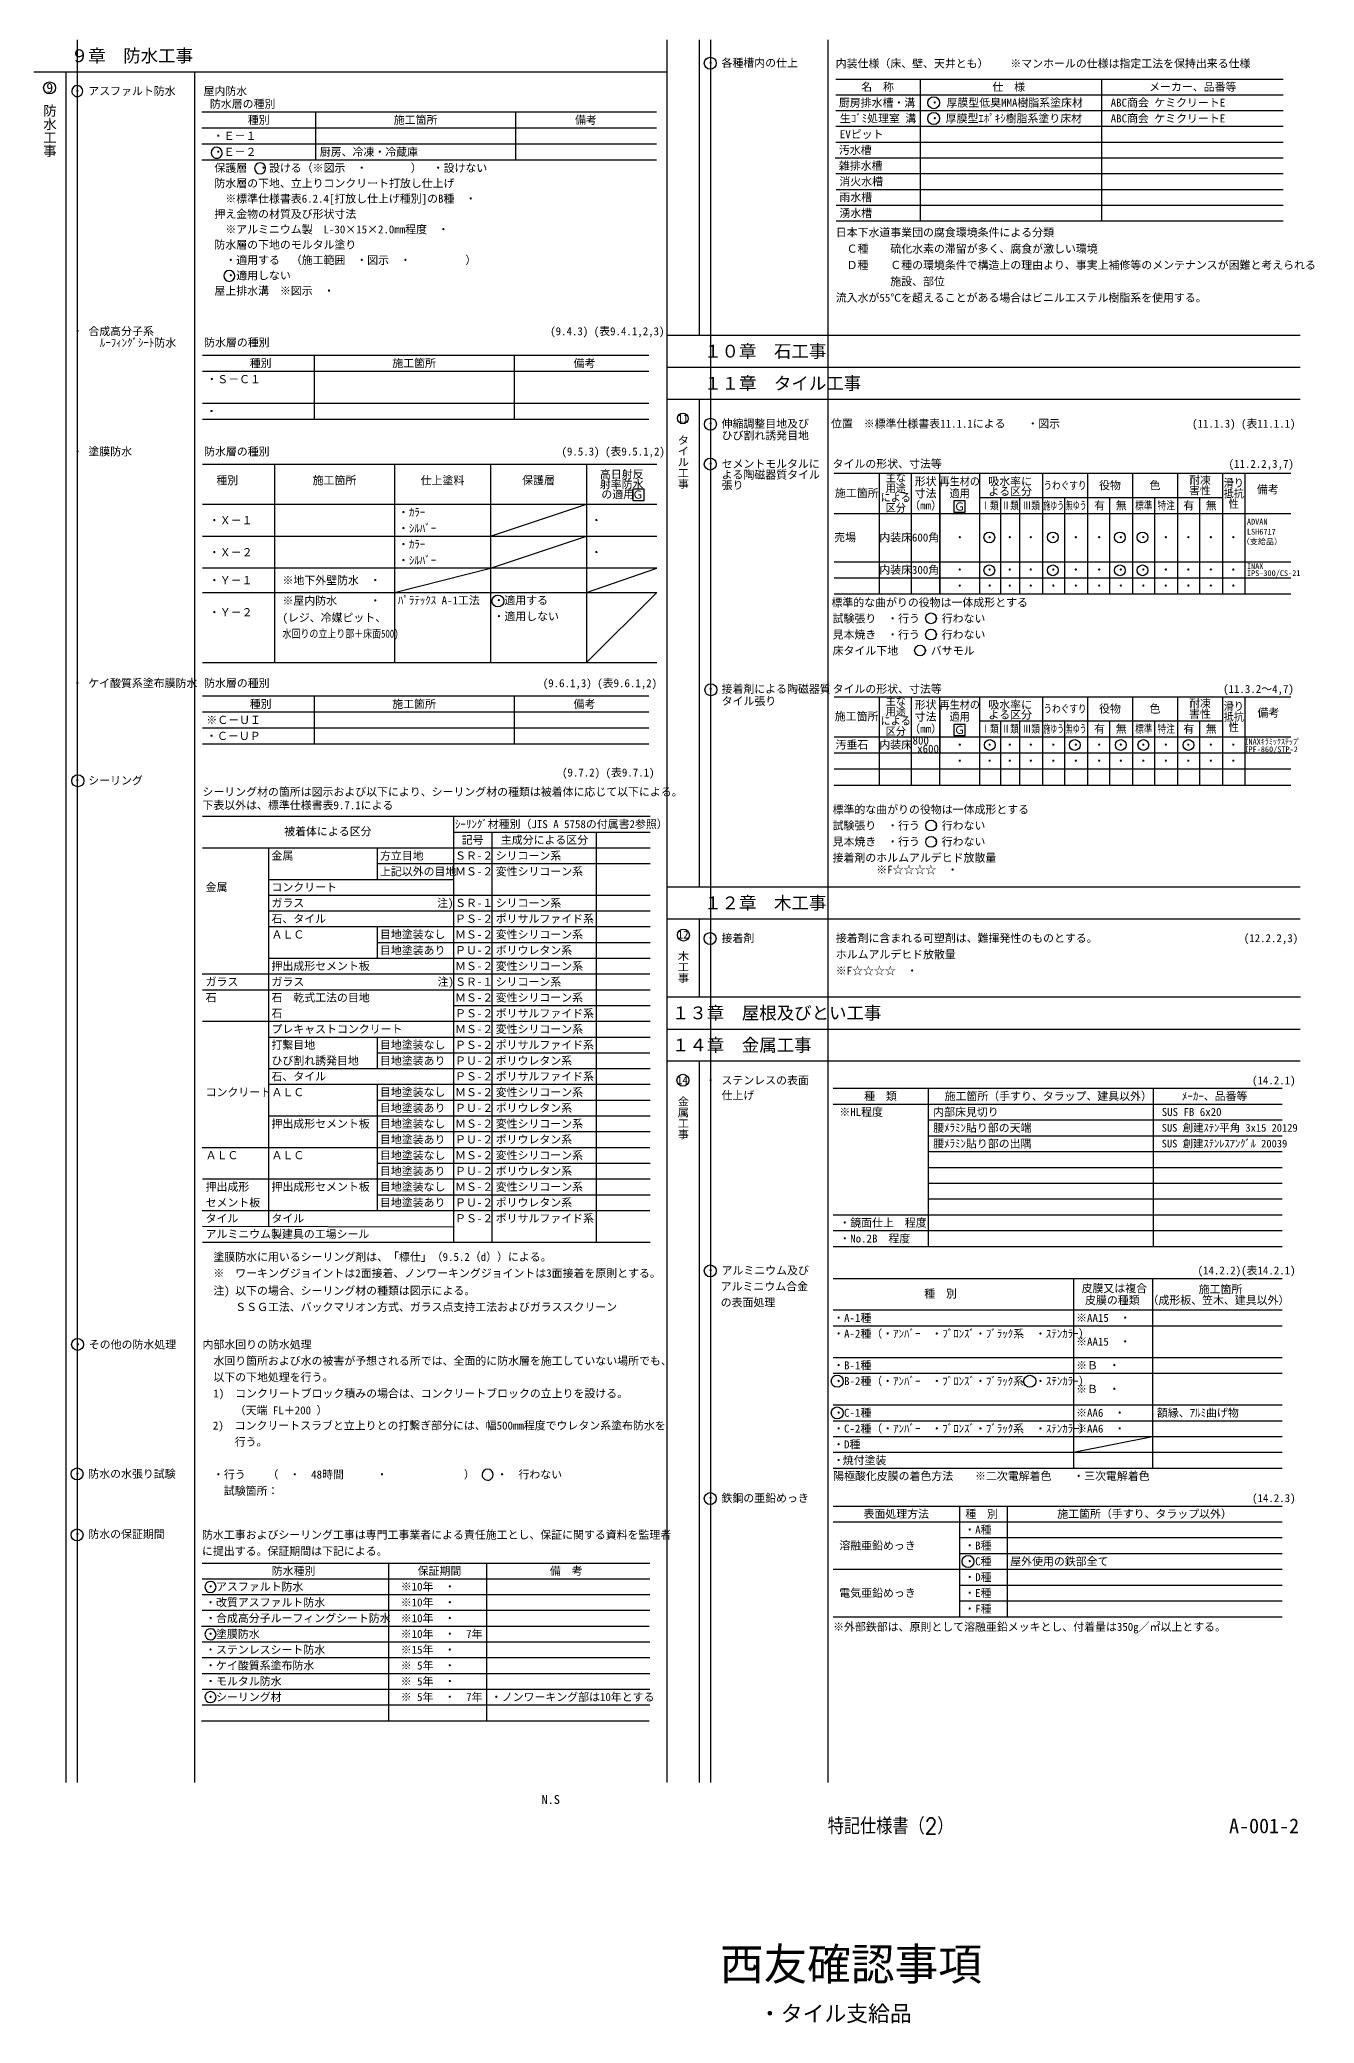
# Model space of a CAD drawing. Header units: millimetres. Extents: x 1 to 4376, y -95 to 584.
# Drawn here: x 1313 to 1711, y -36 to 584 of the extents above; entities that cross this region are included whole.
import ezdxf
from ezdxf.enums import TextEntityAlignment as Align

# ---------------------------------------------------------------- set-up
doc = ezdxf.new("R2010")
doc.units = ezdxf.units.MM
doc.header["$LTSCALE"] = 0.2
doc.layers.get('Defpoints').update_dxf_attribs({"color": 40})
for name, color, linetype in [('A_タイトル枠', 7, 'Continuous'), ('中枠', 6, 'Continuous'), ('文字', 7, 'Continuous'), ('文字2', 2, 'Continuous'), ('枠内記述', 3, 'Continuous'), ('表', 4, 'Continuous')]:
    doc.layers.add(name, color=color, linetype=linetype)
doc.styles.add('@ＭＳ ゴシック', font='@MS Gothic.ttf', dxfattribs={"width": 0.85})
doc.styles.add('_Gothic_', font='MS Gothic.ttf', dxfattribs={"height": 1})
doc.styles.get("Standard").update_dxf_attribs({"font": 'simplex.shx', "width": 0.8, "height": 700, "bigfont": 'extfont2.shx'})
doc.styles.add('ゴシック', font='MS Gothic.ttf', dxfattribs={"height": 4})
doc.styles.add('ＭＳ ゴシック', font='MS Gothic.ttf')
doc.styles.add('ＭＳ ゴシック1', font='MS Gothic.ttf', dxfattribs={"width": 0.85})

msp = doc.modelspace()

# ---------------------------------------------------------------- linework, layer by layer
msp.add_lwpolyline([(1497.88, 440.18), (1501.38, 440.18), (1501.38, 443.68), (1497.88, 443.68)], close=True)
at = {"layer": 'Defpoints', "color": 251}
for p, q in [((1324.2, 584.14), (1324.2, 39.52)), ((1522.08, 584.14), (1522.08, 39.52))]:
    msp.add_line(p, q, dxfattribs=at)
at = {"layer": 'Defpoints'}
msp.add_lwpolyline([(1454.22, 135.73, 1), (1450.77, 135.77, 1)], format="xyb", close=True, dxfattribs=at)
for centre, radius in [((1522.11, 463.99), 1.87), ((1522.05, 451.54), 1.87), ((1522.24, 380.99), 1.87), ((1609.41, 363.75), 1.68), ((1635.94, 363.75), 1.68), ((1650.33, 363.75), 1.68), ((1657.38, 363.75), 1.68), ((1671.48, 363.75), 1.68), ((1591.04, 338.57), 1.68), ((1591.04, 333.47), 1.68), ((1324.35, 176.46), 1.87), ((1324.19, 135.97), 1.87)]:
    msp.add_circle(centre, radius, dxfattribs=at)
at = {"layer": '中枠'}
for p, q in [((1508.53, 584.14), (1508.53, 39.52)), ((1518.58, 584.14), (1518.58, 491.83)), ((1558.76, 584.14), (1558.76, 498.14)), ((1558.76, 584.14), (1558.76, 39.52)), ((1310.65, 574.09), (1508.53, 574.09)), ((1320.7, 574.09), (1320.7, 39.52)), ((1360.88, 574.09), (1360.88, 39.52)), ((1508.53, 491.83), (1706.41, 491.83)), ((1508.53, 481.78), (1706.41, 481.78)), ((1706.41, 471.74), (1508.53, 471.74)), ((1518.58, 471.74), (1518.58, 319.44)), ((1558.76, 471.74), (1558.76, 319.44)), ((1508.53, 319.44), (1706.41, 319.44)), ((1508.53, 309.39), (1706.41, 309.39)), ((1518.58, 309.39), (1518.58, 285.05)), ((1558.76, 309.39), (1558.76, 285.05)), ((1508.53, 285.05), (1706.46, 285.05)), ((1508.53, 275), (1706.41, 275)), ((1706.41, 264.96), (1508.53, 264.96)), ((1518.58, 264.96), (1518.58, 39.52))]:
    msp.add_line(p, q, dxfattribs=at)
at = {"layer": '文字'}
for points in [[(1598.17, 436.47), (1601.69, 436.47), (1601.69, 439.99), (1598.17, 439.99)], [(1598.17, 366.68), (1601.69, 366.68), (1601.69, 370.2), (1598.17, 370.2)]]:
    msp.add_lwpolyline(points, close=True, dxfattribs=at)
at = {"layer": '文字2'}
for points in [[(1325.98, 568.05, 1), (1322.54, 568.09, 1)], [(1369.55, 548.78, 1), (1366.1, 548.82, 1)], [(1383.12, 543.91, 1), (1379.67, 543.94, 1)], [(1373.51, 510.31, 1), (1370.06, 510.35, 1)], [(1367.61, 100.65, 1), (1364.16, 100.69, 1)], [(1367.61, 85.87, 1), (1364.16, 85.91, 1)], [(1367.61, 66.22, 1), (1364.16, 66.25, 1)]]:
    msp.add_lwpolyline(points, format="xyb", close=True, dxfattribs=at)
for centre, radius in [((1522.05, 576.78), 1.87), ((1315.62, 569.08), 1.87), ((1591.86, 564.43), 1.87), ((1591.86, 559.51), 1.87), ((1513.47, 465.79), 1.68), ((1609.24, 428.61), 1.68), ((1629.09, 428.61), 1.68), ((1650.06, 428.61), 1.68), ((1657.12, 428.61), 1.68), ((1609.24, 418.33), 1.68), ((1629.09, 418.33), 1.68), ((1650.06, 418.33), 1.68), ((1657.12, 418.33), 1.68), ((1455.71, 408.74), 1.87), ((1591.02, 403.34), 1.68), ((1591.02, 398.24), 1.68), ((1587.59, 393.27), 1.68), ((1324.43, 352.57), 1.87), ((1513.67, 304.35), 1.87), ((1521.98, 303.27), 1.87), ((1513.5, 258.99), 1.87), ((1522.04, 199.4), 1.87), ((1561.71, 164.97), 1.87), ((1621.91, 164.92), 1.87), ((1561.71, 155.04), 1.87), ((1522.04, 128.27), 1.87), ((1324.19, 116.93), 1.87), ((1602.59, 108.62), 1.87)]:
    msp.add_circle(centre, radius, dxfattribs=at)
at = {"layer": '表'}
for p, q in [((1561.26, 571.84), (1701.03, 571.84)), ((1587.65, 571.84), (1587.65, 527.5)), ((1644.34, 571.84), (1644.34, 527.5)), ((1561.26, 566.92), (1701.03, 566.92)), ((1363.2, 561.56), (1505.2, 561.56)), ((1398.7, 561.56), (1398.7, 546.56)), ((1461.2, 561.56), (1461.2, 546.56)), ((1561.26, 561.99), (1701.03, 561.99)), ((1363.2, 556.56), (1505.2, 556.56)), ((1561.26, 557.06), (1701.03, 557.06)), ((1561.26, 552.13), (1701.03, 552.13)), ((1363.2, 551.56), (1505.2, 551.56)), ((1363.2, 546.56), (1505.2, 546.56)), ((1561.11, 547.21), (1701.03, 547.21)), ((1561.26, 542.28), (1701.03, 542.28)), ((1561.26, 542.28), (1701.03, 542.28)), ((1561.41, 537.35), (1701.03, 537.35)), ((1561.41, 532.43), (1701.03, 532.43)), ((1561.41, 527.5), (1701.03, 527.5)), ((1363.38, 485.53), (1502.88, 485.53)), ((1398.25, 485.53), (1398.25, 465.53)), ((1460.75, 485.53), (1460.75, 465.53)), ((1363.38, 480.53), (1502.88, 480.53)), ((1363.38, 470.53), (1502.88, 470.53)), ((1363.38, 465.53), (1502.88, 465.53)), ((1363.38, 451.45), (1505.38, 451.45)), ((1385.88, 451.45), (1385.88, 389.48)), ((1423.38, 451.45), (1423.38, 389.48)), ((1453.38, 451.45), (1453.38, 389.48)), ((1483.38, 451.45), (1483.38, 389.48)), ((1560.78, 448.64), (1703.42, 448.64)), ((1574.88, 410.97), (1574.88, 448.64)), ((1584.92, 410.97), (1584.92, 448.64)), ((1593.78, 410.97), (1593.78, 448.64)), ((1606.24, 410.97), (1606.24, 448.64)), ((1625.85, 448.64), (1625.85, 410.97)), ((1639.92, 448.64), (1639.92, 410.97)), ((1653.98, 448.64), (1653.98, 410.97)), ((1668.04, 448.64), (1668.04, 410.97)), ((1682.1, 448.64), (1682.1, 410.97)), ((1689.14, 448.64), (1689.14, 410.97)), ((1593.78, 446.13), (1593.78, 410.97)), ((1606.24, 441.1), (1682.1, 441.1)), ((1612.7, 441.1), (1612.7, 410.97)), ((1618.82, 410.97), (1618.82, 441.1)), ((1632.89, 410.97), (1632.89, 441.1)), ((1646.95, 410.97), (1646.95, 441.1)), ((1661.01, 410.97), (1661.01, 441.1)), ((1675.07, 410.97), (1675.07, 441.1)), ((1363.38, 438.95), (1505.38, 438.95)), ((1453.38, 428.95), (1483.38, 438.95)), ((1560.78, 436.08), (1703.42, 436.08)), ((1363.38, 428.95), (1505.38, 428.95)), ((1453.38, 418.95), (1483.38, 428.95)), ((1505.38, 418.95), (1363.38, 418.95)), ((1423.38, 411.45), (1453.38, 418.95)), ((1483.38, 411.45), (1505.38, 418.95)), ((1560.78, 421.01), (1703.42, 421.01)), ((1560.78, 415.99), (1703.42, 415.99)), ((1363.38, 411.45), (1505.38, 411.45)), ((1505.38, 411.45), (1483.38, 389.48)), ((1560.78, 410.97), (1703.42, 410.97)), ((1363.38, 389.48), (1505.38, 389.48)), ((1363.38, 379.06), (1502.88, 379.06)), ((1398.25, 379.06), (1398.25, 364.06)), ((1460.75, 379.06), (1460.75, 364.06)), ((1560.78, 378.85), (1703.42, 378.85)), ((1574.88, 351.23), (1574.88, 378.85)), ((1584.92, 351.23), (1584.92, 378.85)), ((1593.78, 351.23), (1593.78, 378.85)), ((1606.24, 351.23), (1606.24, 378.85)), ((1625.85, 378.85), (1625.85, 351.23)), ((1639.92, 378.85), (1639.92, 351.23)), ((1653.98, 378.85), (1653.98, 351.23)), ((1668.04, 378.85), (1668.04, 351.23)), ((1682.1, 378.85), (1682.1, 351.23)), ((1689.14, 378.85), (1689.14, 351.23)), ((1363.38, 374.06), (1502.88, 374.06)), ((1593.78, 376.34), (1593.78, 361.27)), ((1363.38, 369.06), (1502.88, 369.06)), ((1560.78, 366.3), (1703.42, 366.3)), ((1606.24, 371.32), (1682.1, 371.32)), ((1612.7, 371.32), (1612.7, 351.23)), ((1618.82, 351.23), (1618.82, 371.32)), ((1632.89, 351.23), (1632.89, 371.32)), ((1646.95, 351.23), (1646.95, 371.32)), ((1661.01, 351.23), (1661.01, 371.32)), ((1675.07, 351.23), (1675.07, 371.32)), ((1363.38, 364.06), (1502.88, 364.06)), ((1560.78, 361.27), (1703.42, 361.27)), ((1560.78, 356.25), (1703.42, 356.25)), ((1560.78, 351.23), (1703.42, 351.23)), ((1363.38, 341.48), (1503.3, 341.48)), ((1441.8, 341.48), (1441.8, 208.45)), ((1441.8, 336.55), (1503.3, 336.55)), ((1453.82, 336.55), (1453.82, 208.45)), ((1486.36, 336.55), (1486.36, 208.45)), ((1363.38, 331.62), (1503.3, 331.62)), ((1383.97, 331.62), (1383.97, 213.34)), ((1417.96, 331.62), (1417.96, 321.77)), ((1417.96, 326.7), (1503.3, 326.7)), ((1383.97, 321.77), (1441.8, 321.77)), ((1383.97, 316.84), (1503.3, 316.84)), ((1383.97, 311.92), (1503.3, 311.92)), ((1383.97, 306.99), (1503.3, 306.99)), ((1417.96, 306.99), (1417.96, 297.14)), ((1417.96, 302.06), (1503.3, 302.06)), ((1363.23, 292.21), (1503.15, 292.21)), ((1383.97, 297.14), (1503.3, 297.14)), ((1363.38, 287.28), (1503.3, 287.28)), ((1441.8, 282.36), (1503.3, 282.36)), ((1363.38, 277.43), (1503.3, 277.43)), ((1383.97, 272.5), (1503.3, 272.5)), ((1417.96, 272.5), (1417.96, 262.65)), ((1417.96, 267.58), (1503.15, 267.58)), ((1383.97, 262.65), (1503.3, 262.65)), ((1383.97, 257.72), (1503.3, 257.72)), ((1417.96, 257.72), (1417.96, 218.31)), ((1560.45, 256.49), (1700.8, 256.49)), ((1590.1, 256.49), (1590.1, 207.07)), ((1660.44, 256.49), (1660.44, 207.07)), ((1417.96, 252.8), (1503.3, 252.8)), ((1560.45, 251.55), (1700.8, 251.55)), ((1383.97, 247.87), (1503.3, 247.87)), ((1417.96, 242.94), (1503.3, 242.94)), ((1590.1, 246.61), (1700.8, 246.61)), ((1363.23, 238.01), (1503.15, 238.01)), ((1590.1, 241.66), (1700.8, 241.66)), ((1590.1, 236.72), (1700.8, 236.72)), ((1417.96, 233.09), (1503.3, 233.09)), ((1590.1, 231.78), (1700.8, 231.78)), ((1363.38, 228.16), (1503.3, 228.16)), ((1363.38, 228.16), (1503.3, 228.16)), ((1417.96, 223.23), (1503.3, 223.23)), ((1590.1, 226.84), (1700.8, 226.84)), ((1363.23, 218.31), (1503.15, 218.31)), ((1560.45, 216.95), (1700.8, 216.95)), ((1590.1, 221.9), (1700.8, 221.9)), ((1363.38, 213.38), (1441.8, 213.24)), ((1560.45, 212.01), (1700.8, 212.01)), ((1363.38, 208.45), (1503.3, 208.45)), ((1560.45, 207.07), (1700.8, 207.07)), ((1560.45, 197.09), (1700.8, 197.09)), ((1635.55, 197.09), (1635.55, 137.79)), ((1660.26, 197.09), (1660.26, 137.79)), ((1560.45, 187.21), (1700.8, 187.21)), ((1560.45, 182.26), (1700.8, 182.26)), ((1560.45, 172.38), (1700.8, 172.38)), ((1560.45, 167.44), (1700.8, 167.44)), ((1560.45, 157.55), (1700.8, 157.55)), ((1560.45, 152.61), (1700.8, 152.61)), ((1560.45, 147.67), (1700.8, 147.67)), ((1560.45, 142.73), (1700.8, 142.73)), ((1635.55, 142.73), (1660.26, 147.67)), ((1560.45, 137.79), (1700.8, 137.79)), ((1560.45, 125.96), (1700.8, 125.96)), ((1599.98, 125.96), (1599.98, 91.36)), ((1614.81, 125.96), (1614.81, 91.36)), ((1560.45, 121.02), (1700.8, 121.02)), ((1599.98, 116.07), (1700.8, 116.07)), ((1363.23, 108.15), (1503.15, 108.15)), ((1421.5, 108.15), (1421.5, 58.88)), ((1452.13, 108.15), (1452.13, 58.88)), ((1560.45, 106.19), (1700.8, 106.19)), ((1599.98, 111.13), (1700.8, 111.13)), ((1363.23, 103.22), (1503.15, 103.22)), ((1599.98, 101.25), (1700.8, 101.25)), ((1363.23, 98.29), (1503.15, 98.29)), ((1363.23, 93.37), (1503.15, 93.37)), ((1599.98, 96.31), (1700.8, 96.31)), ((1363.07, 88.44), (1503, 88.44)), ((1560.45, 91.36), (1700.8, 91.36)), ((1363.23, 83.51), (1503.15, 83.51)), ((1363.23, 78.58), (1503.15, 78.58)), ((1363.23, 73.66), (1503.15, 73.66)), ((1363.23, 68.73), (1503.15, 68.73)), ((1363.23, 63.8), (1503.15, 63.8)), ((1363.07, 58.88), (1503, 58.88))]:
    msp.add_line(p, q, dxfattribs=at)

# ---------------------------------------------------------------- texts
at = {"layer": 'A_タイトル枠', "color": 3, "width": 0.9}
msp.add_text('特記仕様書（2）', height=5.1, dxfattribs=at).set_placement((1578.4, 25.94), align=Align.MIDDLE_CENTER)
at = {"layer": 'Defpoints', "style": 'ＭＳ ゴシック'}
for s, p in [('800', (1587.81, 365.13)), ('x600', (1590.11, 362.6))]:
    msp.add_text(s, height=2.5, dxfattribs=at).set_placement(p, align=Align.MIDDLE_CENTER)
for s, p in [('汚垂石', (1561.18, 363.85)), ('内装床', (1574.88, 363.85))]:
    msp.add_text(s, height=2.5, dxfattribs=at).set_placement(p, align=Align.MIDDLE_LEFT)
at = {"layer": '文字', "color": 7, "lineweight": -3, "style": '_Gothic_'}
for s, p in [('９章\u3000防水工事', (1322.24, 579.12)), ('１０章\u3000石工事', (1520.12, 486.81)), ('１１章\u3000タイル工事', (1520.12, 476.76)), ('１２章\u3000木工事', (1520.12, 314.42)), ('１３章\u3000屋根及びとい工事', (1510.07, 280.03)), ('１４章\u3000金属工事', (1510.07, 269.98))]:
    msp.add_text(s, height=4, dxfattribs=at).set_placement(p, align=Align.MIDDLE_LEFT)
at = {"layer": '文字', "style": 'ＭＳ ゴシック'}
for s, height, p in [('・ 各種槽内の仕上', 2.5, (1520.45, 576.88)), ('内装仕様（床、壁、天井とも）\u3000\u3000※マンホールの仕様は指定工法を保持出来る仕様', 2.5, (1561.26, 576.68)), ('名\u3000称', 2.5, (1569.21, 569.38)), ('仕\u3000様', 2.5, (1610.19, 569.38)), ('メーカー、品番等', 2.5, (1659.18, 569.38)), ('・ アスファルト防水', 2.5, (1322.59, 568.09)), ('屋内防水', 2.5, (1363.7, 568.06)), ('防水層の種別', 2.5, (1365.7, 564.06)), ('厨房排水槽・溝', 2.5, (1562.24, 564.45)), ('・', 2.5, (1590.49, 564.45)), ('厚膜型低臭MMA樹脂系塗床材', 2.5, (1595.88, 564.45)), ('ABC商会 ケミクリートE', 2.5, (1647.18, 564.45)), ('生ｺﾞﾐ処理室 溝', 2.5, (1562.55, 559.53)), ('・ 厚膜型ｴﾎﾟｷｼ樹脂系塗り床材', 2.5, (1590.49, 559.53)), ('ABC商会 ケミクリートE', 2.5, (1647.18, 559.53)), ('\u3000・Ｅ－１', 2.5, (1363.2, 554.06)), ('EVピット', 2.5, (1562.55, 554.6)), ('\u3000保護層\u3000・設ける（※図示\u3000・\u3000\u3000\u3000\u3000）\u3000・設けない', 2.5, (1363.7, 544.06)), ('\u3000・Ｅ－２', 2.5, (1363.2, 549.06)), ('厨房、冷凍・冷蔵庫', 2.5, (1400.03, 549.06)), ('雑排水槽', 2.5, (1562.24, 544.74)), ('汚水槽', 2.5, (1562.24, 549.67)), ('\u3000防水層の下地、立上りコンクリート打放し仕上げ\u3000', 2.5, (1363.7, 539.26)), ('消火水槽', 2.5, (1562.4, 539.82)), ('\u3000\u3000※標準仕様書表6.2.4[打放し仕上げ種別]のB種\u3000・', 2.5, (1363.7, 534.46)), ('雨水槽', 2.5, (1562.4, 534.89)), ('\u3000押え金物の材質及び形状寸法', 2.5, (1363.7, 529.66)), ('湧水槽', 2.5, (1562.4, 529.96)), ('\u3000防水層の下地のモルタル塗り', 2.5, (1363.7, 520.06)), ('\u3000\u3000※アルミニウム製\u3000L-30×15×2.0mm程度\u3000・', 2.5, (1363.7, 524.86)), ('日本下水道事業団の腐食環境条件による分類', 2.5, (1561.26, 523.91)), ('\u3000\u3000・適用する\u3000（施工範囲\u3000・図示\u3000・\u3000\u3000\u3000\u3000\u3000）', 2.5, (1363.7, 515.26)), ('\u3000Ｃ種\u3000\u3000硫化水素の滞留が多く、腐食が激しい環境', 2.5, (1561.26, 518.81)), ('\u3000Ｄ種\u3000\u3000Ｃ種の環境条件で構造上の理由より、事実上補修等のメンテナンスが困難と考えられる', 2.5, (1561.26, 513.71)), ('\u3000\u3000・適用しない', 2.5, (1363.7, 510.46)), ('\u3000\u3000\u3000\u3000\u3000施設、部位', 2.5, (1561.26, 508.61)), ('\u3000屋上排水溝\u3000※図示\u3000・', 2.5, (1363.7, 505.66)), ('流入水が55℃を超えることがある場合はビニルエステル樹脂系を使用する。', 2.5, (1561.26, 503.51)), ('・ 合成高分子系', 2.5, (1322.62, 493.03)), ('\u3000ﾙｰﾌｨﾝｸﾞｼｰﾄ防水', 2.5, (1327.88, 489.44)), ('防水層の種別', 2.5, (1363.88, 489.53)), ('・Ｓ－Ｃ１', 2.5, (1364.59, 478.03)), ('・', 2.5, (1364.51, 468.03)), ('・ 伸縮調整目地及び', 2.5, (1520.48, 464.15)), ('位置\u3000※標準仕様書表11.1.1による\u3000\u3000・図示', 2.5, (1559.78, 464.15)), ('ひび割れ誘発目地', 2.5, (1525.61, 460.45)), ('・ 塗膜防水', 2.5, (1322.62, 455.45)), ('防水層の種別', 2.5, (1363.88, 455.45)), ('・ セメントモルタルに', 2.5, (1520.48, 451.6)), ('タイルの形状、寸法等', 2.5, (1560.28, 451.6)), ('張り', 2.5, (1525.61, 444.94)), ('よる陶磁器質タイル', 2.5, (1525.61, 448.21)), ('・Ｘ－１', 2.5, (1365.38, 433.95)), ('・ｶﾗｰ\u3000', 2.5, (1424.47, 436.45)), ('・', 2.5, (1484.77, 433.95)), ('・ｼﾙﾊﾞｰ', 2.5, (1424.47, 431.45)), ('・ｶﾗｰ\u3000', 2.5, (1424.47, 426.45)), ('・Ｘ－２', 2.5, (1365.38, 423.95)), ('・ｼﾙﾊﾞｰ', 2.5, (1424.47, 421.45)), ('・', 2.5, (1484.77, 423.95)), ('・Ｙ－１', 2.5, (1365.38, 415.2)), ('※地下外壁防水\u3000・', 2.5, (1388.38, 415.2)), ('※屋内防水\u3000\u3000\u3000・', 2.5, (1388.38, 408.85)), ('ﾊﾟﾗﾃｯｸｽ A-1工法', 2.5, (1424.47, 408.95)), ('・適用する', 2.5, (1454.3, 408.95)), ('\u3000標準的な曲がりの役物は一体成形とする', 2.5, (1556.51, 408.28)), ('・Ｙ－２', 2.5, (1365.38, 405.2)), ('(レジ、冷媒ピット、', 2.5, (1388.38, 403.54)), ('・適用しない', 2.5, (1454.3, 403.95)), ('試験張り\u3000・行う\u3000・行わない', 2.5, (1560.28, 403.26)), ('見本焼き\u3000・行う\u3000・行わない', 2.5, (1560.28, 398.23)), ('床タイル下地\u3000\u3000・バサモル', 2.5, (1560.28, 393.21)), ('・ ケイ酸質系塗布膜防水', 2.5, (1322.57, 383.06)), ('防水層の種別', 2.5, (1363.88, 383.06)), ('・ 接着剤による陶磁器質', 2.5, (1520.47, 381.26)), ('タイル張り', 2.5, (1525.61, 377.49)), ('タイルの形状、寸法等', 2.5, (1560.28, 381.26)), ('※Ｃ－ＵＩ', 2.5, (1364.59, 371.56)), ('・Ｃ－ＵＰ', 2.5, (1364.51, 366.56)), ('・ シーリング', 2.5, (1322.57, 352.65)), ('シーリング材の箇所は図示および以下により、シーリング材の種類は被着体に応じて以下による。', 2.5, (1363.38, 349.11)), ('下表以外は、標準仕様書表9.7.1による', 2.5, (1363.38, 344.93)), ('標準的な曲がりの役物は一体成形とする', 2.5, (1560.28, 343.59)), ('被着体による区分', 2.5, (1388.92, 336.74)), ('ｼｰﾘﾝｸﾞ材種別（JIS A 5758の付属書2参照）', 2.5, (1442.3, 339.02)), ('記号', 2.5, (1444.37, 334.09)), ('主成分による区分', 2.5, (1456.61, 334.09)), ('試験張り\u3000・行う\u3000・行わない', 2.5, (1560.28, 338.57)), ('見本焼き\u3000・行う\u3000・行わない', 2.5, (1560.28, 333.54)), ('金属', 2.5, (1384.95, 329.16)), ('方立目地', 2.5, (1418.84, 329.16)), ('ＳＲ-２', 2.5, (1442.3, 329.16)), ('シリコーン系', 2.5, (1455.02, 329.16)), ('接着剤のホルムアルデヒド放散量', 2.5, (1560.28, 328.52)), ('上記以外の目地', 2.5, (1418.84, 324.23)), ('ＭＳ-２', 2.5, (1442.3, 324.23)), ('変性シリコーン系', 2.5, (1455.02, 324.23)), ('\u3000\u3000\u3000\u3000※F☆☆☆☆\u3000・', 2.5, (1560.28, 324.76)), ('金属', 2.5, (1364.36, 319.31)), ('コンクリート', 2.5, (1384.95, 319.31)), ('石、タイル', 2.5, (1384.95, 309.45)), ('ガラス', 2.5, (1384.95, 314.38)), ('注)', 2.5, (1436.7, 314.38)), ('ＳＲ-１', 2.5, (1442.3, 314.38)), ('ＰＳ-２', 2.5, (1442.3, 309.45)), ('ポリサルファイド系', 2.5, (1455.02, 309.45)), ('シリコーン系', 2.5, (1455.02, 314.38)), ('ＡＬＣ', 2.5, (1384.95, 304.53)), ('目地塗装なし', 2.5, (1418.84, 304.53)), ('ＭＳ-２', 2.5, (1442.3, 304.53)), ('変性シリコーン系', 2.5, (1455.02, 304.53)), ('・ 接着剤', 2.5, (1520.46, 303.39)), ('接着剤に含まれる可塑剤は、難揮発性のものとする。', 2.5, (1561.26, 303.39)), ('目地塗装あり', 2.5, (1418.84, 299.6)), ('ＰＵ-２', 2.5, (1442.3, 299.6)), ('ポリウレタン系', 2.5, (1455.02, 299.6)), ('ホルムアルデヒド放散量', 2.5, (1561.26, 298.3)), ('押出成形セメント板', 2.5, (1384.95, 294.67)), ('注)', 2.5, (1436.84, 289.75)), ('ＭＳ-２', 2.5, (1442.3, 294.67)), ('変性シリコーン系', 2.5, (1455.02, 294.67)), ('※F☆☆☆☆\u3000・', 2.5, (1561.26, 293.2)), ('石', 2.5, (1364.36, 284.82)), ('ガラス', 2.5, (1364.36, 289.75)), ('石\u3000乾式工法の目地', 2.5, (1384.95, 284.82)), ('ガラス', 2.5, (1384.95, 289.75)), ('ＭＳ-２', 2.5, (1442.3, 284.82)), ('ＳＲ-１', 2.5, (1442.3, 289.75)), ('変性シリコーン系', 2.5, (1455.02, 284.82)), ('シリコーン系', 2.5, (1455.02, 289.75)), ('石', 2.5, (1384.95, 279.89)), ('ＰＳ-２', 2.5, (1442.3, 279.89)), ('ポリサルファイド系', 2.5, (1455.02, 279.89)), ('プレキャストコンクリート', 2.5, (1384.95, 274.97)), ('ＭＳ-２', 2.5, (1442.3, 274.97)), ('変性シリコーン系', 2.5, (1455.02, 274.97)), ('打繋目地', 2.5, (1384.95, 270.04)), ('ひび割れ誘発目地', 2.5, (1384.95, 265.11)), ('目地塗装なし', 2.5, (1418.84, 270.04)), ('目地塗装あり', 2.5, (1418.84, 265.11)), ('ＰＳ-２', 2.5, (1442.3, 270.04)), ('ポリサルファイド系', 2.5, (1455.02, 270.04)), ('ポリウレタン系', 2.5, (1455.02, 265.11)), ('石、タイル', 2.5, (1384.95, 260.19)), ('ＰＵ-２', 2.5, (1442.3, 265.11)), ('ＰＳ-２', 2.5, (1442.3, 260.19)), ('ポリサルファイド系', 2.5, (1455.02, 260.19)), ('・ ステンレスの表面', 2.5, (1520.46, 258.96)), ('コンクリート', 2.5, (1364.36, 255.26)), ('ＡＬＣ', 2.5, (1384.95, 255.26)), ('目地塗装なし', 2.5, (1418.84, 255.26)), ('ＭＳ-２', 2.5, (1442.3, 255.26)), ('変性シリコーン系', 2.5, (1455.02, 255.26)), ('仕上げ', 2.5, (1525.6, 254.28)), ('目地塗装あり', 2.5, (1418.84, 250.33)), ('ＰＵ-２', 2.5, (1442.3, 250.33)), ('ポリウレタン系', 2.5, (1455.02, 250.33)), ('※HL程度', 2.5, (1562.38, 249.08)), ('内部床見切り', 2.5, (1591.72, 249.08)), ('SUS FB 6x20', 2.5, (1663.11, 249.08)), ('押出成形セメント板', 2.5, (1384.95, 245.4)), ('目地塗装なし', 2.5, (1418.84, 245.4)), ('目地塗装あり', 2.5, (1418.84, 240.48)), ('ＭＳ-２', 2.5, (1442.3, 245.4)), ('ＰＵ-２', 2.5, (1442.3, 240.48)), ('変性シリコーン系', 2.5, (1455.02, 245.4)), ('ポリウレタン系', 2.5, (1455.02, 240.48)), ('ＡＬＣ', 2.5, (1364.36, 235.55)), ('ＡＬＣ', 2.5, (1384.95, 235.55)), ('目地塗装なし', 2.5, (1418.84, 235.55)), ('ＭＳ-２', 2.5, (1442.3, 235.55)), ('変性シリコーン系', 2.5, (1455.02, 235.55)), ('目地塗装あり', 2.5, (1418.84, 230.62)), ('ＰＵ-２', 2.5, (1442.3, 230.62)), ('ポリウレタン系', 2.5, (1455.02, 230.62)), ('押出成形', 2.5, (1364.36, 225.7)), ('押出成形セメント板', 2.5, (1384.95, 225.7)), ('目地塗装なし', 2.5, (1418.84, 225.7)), ('ＭＳ-２', 2.5, (1442.3, 225.7)), ('変性シリコーン系', 2.5, (1455.02, 225.7)), ('セメント板', 2.5, (1364.36, 220.77)), ('タイル', 2.5, (1364.36, 215.84)), ('タイル', 2.5, (1384.93, 215.84)), ('目地塗装あり', 2.5, (1418.84, 220.77)), ('ＰＵ-２', 2.5, (1442.3, 220.77)), ('ＰＳ-２', 2.5, (1442.3, 215.84)), ('ポリウレタン系', 2.5, (1455.02, 220.77)), ('ポリサルファイド系', 2.5, (1455.02, 215.84)), ('アルミニウム製建具の工場シール', 2.5, (1364.36, 210.92)), ('・鏡面仕上\u3000程度', 2.5, (1562.38, 214.48)), ('・No.2B\u3000程度', 2.5, (1562.38, 209.54)), ('\u3000塗膜防水に用いるシーリング剤は、「標仕」（9.5.2（d））による。', 2.5, (1363.38, 203.79)), ('\u3000※\u3000ワーキングジョイントは2面接着、ノンワーキングジョイントは3面接着を原則とする。', 2.5, (1363.38, 198.69)), ('・ アルミニウム及び', 2.5, (1520.46, 199.56)), ('\u3000注) 以下の場合、シーリング材の種類は図示による。', 2.5, (1363.38, 193.23)), ('アルミニウム合金', 2.5, (1525.31, 194.56)), ('\u3000\u3000\u3000ＳＳＧ工法、バックマリオン方式、ガラス点支持工法およびガラススクリーン', 2.5, (1363.38, 188.13)), ('の表面処理', 2.5, (1525.31, 189.56)), ('・A-1種', 2.5, (1560.45, 184.74)), ('※AA15\u3000・', 2.5, (1636.37, 184.74)), ('・A-2種（・ｱﾝﾊﾞｰ\u3000・ﾌﾞﾛﾝｽﾞ・ﾌﾞﾗｯｸ系\u3000・ｽﾃﾝｶﾗｰ）', 2.5, (1560.45, 179.79)), ('・ その他の防水処理', 2.5, (1322.74, 176.42)), ('内部水回りの防水処理', 2.5, (1363.38, 176.42)), ('※AA15\u3000・', 2.5, (1636.37, 177.32)), ('\u3000水回り箇所および水の被害が予想される所では、全面的に防水層を施工していない場所でも、', 2.5, (1363.38, 171.32)), ('\u3000以下の下地処理を行う。', 2.5, (1363.38, 166.22)), ('・B-1種', 2.5, (1560.45, 169.91)), ('※Ｂ\u3000・', 2.5, (1636.37, 169.91)), ('\u30001)\u3000コンクリートブロック積みの場合は、コンクリートブロックの立上りを設ける。', 2.5, (1363.38, 161.12)), ('・B-2種（・ｱﾝﾊﾞｰ\u3000・ﾌﾞﾛﾝｽﾞ・ﾌﾞﾗｯｸ系\u3000・ｽﾃﾝｶﾗｰ）', 2.5, (1560.45, 164.97)), ('※Ｂ\u3000・', 2.5, (1636.37, 162.5)), ('\u3000\u3000\u3000（天端 FL＋200 ）', 2.5, (1363.23, 155.85)), ('・C-1種', 2.5, (1560.45, 155.08)), ('※AA6\u3000・', 2.5, (1636.37, 155.08)), ('額縁、ｱﾙﾐ曲げ物', 2.5, (1661.62, 155.08)), ('\u30002)\u3000コンクリートスラブと立上りとの打繋ぎ部分には、幅500mm程度でウレタン系塗布防水を', 2.5, (1363.23, 151.1)), ('・C-2種（・ｱﾝﾊﾞｰ\u3000・ﾌﾞﾛﾝｽﾞ・ﾌﾞﾗｯｸ系\u3000・ｽﾃﾝｶﾗｰ）', 2.5, (1560.45, 150.14)), ('※AA6\u3000・', 2.5, (1636.37, 150.14)), ('\u3000\u3000\u3000行う。', 2.5, (1363.23, 146)), ('・D種', 2.5, (1560.45, 145.2)), ('・ 防水の水張り試験', 2.5, (1322.59, 136)), ('\u3000・行う\u3000\u3000（\u3000・\u300048時間\u3000\u3000\u3000・\u3000\u3000\u3000\u3000\u3000\u3000\u3000）\u3000\u3000・\u3000行わない', 2.5, (1363.23, 135.8)), ('陽極酸化皮膜の着色方法\u3000\u3000※二次電解着色\u3000\u3000・三次電解着色', 2.5, (1560.45, 135.32)), ('・', 2.5, (1560.45, 140.26)), ('焼付塗装', 2.5, (1563.44, 140.26)), ('\u3000\u3000試験箇所：', 2.5, (1363.23, 130.7)), ('・ 鉄鋼の亜鉛めっき', 2.5, (1520.46, 128.43)), ('・ 防水の保証期間', 2.5, (1322.59, 117.16)), ('防水工事およびシーリング工事は専門工事業者による責任施工とし、保証に関する資料を監理者', 2.5, (1363.23, 116.96)), ('・A種', 2.5, (1601.42, 118.54)), ('に提出する。保証期間は下記による。', 2.5, (1363.23, 111.86)), ('溶融亜鉛めっき', 2.5, (1562.38, 113.6)), ('・B種', 2.5, (1601.42, 113.6)), ('防水種別', 2.5, (1385.02, 105.68)), ('保証期間', 2.5, (1430.61, 105.68)), ('備\u3000考', 2.5, (1471.94, 105.68)), ('・C種', 2.5, (1601.42, 108.66)), ('屋外使用の鉄部全て', 2.5, (1615.79, 108.66)), ('・アスファルト防水', 2.5, (1364.21, 100.76)), ('※10年\u3000・', 2.5, (1425.33, 100.76)), ('電気亜鉛めっき', 2.5, (1562.38, 98.78)), ('・D種', 2.5, (1601.42, 103.72)), ('・E種', 2.5, (1601.42, 98.78)), ('・改質アスファルト防水', 2.5, (1364.21, 95.83)), ('※10年\u3000・', 2.5, (1425.33, 95.83)), ('・F種', 2.5, (1601.42, 93.83)), ('・合成高分子ルーフィングシート防水', 2.5, (1364.21, 90.9)), ('・塗膜防水', 2.5, (1364.21, 85.98)), ('※10年\u3000・', 2.5, (1425.33, 90.9)), ('※10年\u3000・\u30007年', 2.5, (1425.33, 85.98)), ('※外部鉄部は、原則として溶融亜鉛メッキとし、付着量は350g／㎡以上とする。', 2.5, (1560.45, 88.19)), ('・ステンレスシート防水', 2.5, (1364.21, 81.05)), ('※15年\u3000・', 2.5, (1425.33, 81.05)), ('・ケイ酸質系塗布防水', 2.5, (1364.21, 76.12)), ('※ 5年\u3000・', 2.5, (1425.33, 76.12)), ('・モルタル防水', 2.5, (1364.21, 71.19)), ('※ 5年\u3000・', 2.5, (1425.33, 71.19)), ('・シーリング材', 2.5, (1364.21, 66.27)), ('※ 5年\u3000・\u30007年', 2.5, (1425.33, 66.27)), ('・ノンワーキング部は10年とする', 2.5, (1453.48, 66.27)), ('西友確認事項', 10, (1525.07, -17.2)), ('・タイル支給品', 5, (1537.26, -32.62))]:
    msp.add_text(s, height=height, dxfattribs=at).set_placement(p, align=Align.MIDDLE_LEFT)
at = {"layer": '文字', "color": 7, "linetype": 'Continuous', "lineweight": 13, "style": 'ＭＳ ゴシック1'}
msp.add_text('9', height=3.08, dxfattribs=at).set_placement((1315.65, 569.09), align=Align.MIDDLE_CENTER)
at = {"layer": '文字', "color": 7, "linetype": 'Continuous', "lineweight": 13, "style": '@ＭＳ ゴシック'}
msp.add_text('防水工事', height=3.077, rotation=270, dxfattribs=at).set_placement((1315.65, 564.09), align=Align.MIDDLE_LEFT)
at = {"layer": '文字', "style": 'ＭＳ ゴシック'}
for s, p in [('種別', (1380.95, 559.06)), ('施工箇所', (1429.95, 559.06)), ('備考', (1483.2, 559.06)), ('種別', (1381.56, 483.03)), ('施工箇所', (1429.5, 483.03)), ('備考', (1482.75, 483.03)), ('11', (1513.56, 465.75)), ('種別', (1371.13, 446.45)), ('施工箇所', (1404.63, 446.45)), ('仕上塗料', (1438.38, 446.45)), ('保護層', (1468.38, 446.45)), ('射率防水', (1494.38, 445.2)), ('高日射反', (1494.38, 448.32)), ('形状', (1589.35, 446.13)), ('吸水率に', (1615.76, 446.13)), ('役物', (1646.95, 444.87)), ('色', (1661.01, 444.87)), ('耐凍', (1675.07, 446.5)), ('の適用', (1493.13, 442.07)), ('Ｇ', (1499.42, 441.96)), ('寸法', (1589.35, 442.36)), ('（mm）', (1589.35, 438.59)), ('よる区分', (1615.76, 442.99)), ('有', (1643.7, 438.59)), ('無', (1650.46, 438.59)), ('有', (1671.56, 438.59)), ('害性', (1675.07, 443.24)), ('無', (1678.59, 438.59)), ('備考', (1696.28, 443.61)), ('Ｇ', (1599.93, 438.23)), ('・', (1600.01, 428.61)), ('・', (1609.35, 428.61)), ('・', (1615.64, 428.61)), ('・', (1622.21, 428.61)), ('・', (1629.24, 428.61)), ('・', (1636.28, 428.61)), ('・', (1643.57, 428.61)), ('・', (1650.34, 428.61)), ('・', (1657.37, 428.61)), ('・', (1664.4, 428.61)), ('・', (1671.43, 428.61)), ('・', (1678.46, 428.61)), ('・', (1685.49, 428.61)), ('・', (1600.01, 418.5)), ('・', (1609.35, 418.5)), ('・', (1615.64, 418.5)), ('・', (1622.21, 418.5)), ('・', (1629.24, 418.5)), ('・', (1636.28, 418.5)), ('・', (1643.57, 418.5)), ('・', (1650.34, 418.5)), ('・', (1657.37, 418.5)), ('・', (1664.4, 418.5)), ('・', (1671.43, 418.5)), ('・', (1678.46, 418.5)), ('・', (1685.49, 418.5)), ('・', (1600.01, 413.48)), ('・', (1609.35, 413.48)), ('・', (1615.64, 413.48)), ('・', (1622.21, 413.48)), ('・', (1629.24, 413.48)), ('・', (1636.28, 413.48)), ('・', (1643.57, 413.48)), ('・', (1650.34, 413.48)), ('・', (1657.37, 413.48)), ('・', (1664.4, 413.48)), ('・', (1671.43, 413.48)), ('・', (1678.46, 413.48)), ('・', (1685.49, 413.48)), ('種別', (1381.56, 376.56)), ('施工箇所', (1429.5, 376.56)), ('備考', (1482.75, 376.56)), ('耐凍', (1675.07, 376.72)), ('形状', (1589.35, 376.34)), ('寸法', (1589.35, 372.57)), ('吸水率に', (1615.76, 376.34)), ('よる区分', (1615.76, 373.2)), ('役物', (1646.95, 375.08)), ('色', (1661.01, 375.08)), ('害性', (1675.07, 373.45)), ('備考', (1696.46, 373.83)), ('（mm）', (1589.35, 368.81)), ('Ｇ', (1599.93, 368.44)), ('有', (1643.7, 368.81)), ('無', (1650.46, 368.81)), ('有', (1671.56, 368.81)), ('無', (1678.59, 368.81)), ('・', (1600.01, 363.78)), ('・', (1609.35, 363.78)), ('・', (1615.64, 363.78)), ('・', (1622.21, 363.78)), ('・', (1629.24, 363.78)), ('・', (1636.28, 363.78)), ('・', (1643.57, 363.78)), ('・', (1650.34, 363.78)), ('・', (1657.37, 363.78)), ('・', (1664.4, 363.78)), ('・', (1671.43, 363.78)), ('・', (1678.46, 363.78)), ('・', (1685.49, 363.78)), ('・', (1600.01, 358.76)), ('・', (1609.35, 358.76)), ('・', (1615.64, 358.76)), ('・', (1622.21, 358.76)), ('・', (1629.24, 358.76)), ('・', (1636.28, 358.76)), ('・', (1643.57, 358.76)), ('・', (1650.34, 358.76)), ('・', (1657.37, 358.76)), ('・', (1664.4, 358.76)), ('・', (1671.43, 358.76)), ('・', (1678.46, 358.76)), ('・', (1685.49, 358.76)), ('12', (1513.58, 304.5)), ('14', (1513.36, 258.98)), ('種\u3000類', (1575.23, 254.02)), ('施工箇所（手すり、タラップ、建具以外）', (1627.67, 254.02)), ('ﾒｰｶｰ、品番等', (1679.66, 254.02)), ('皮膜又は複合', (1648.31, 193.98)), ('皮膜の種類', (1647.69, 190.27)), ('（成形板、笠木、建具以外）', (1680.85, 190.27)), ('表面処理方法', (1580.17, 123.49)), ('種\u3000別', (1606.86, 123.49)), ('施工箇所（手すり、タラップ以外）', (1657.76, 123.49))]:
    msp.add_text(s, height=2.5, dxfattribs=at).set_placement(p, align=Align.MIDDLE_CENTER)
for s, p in [('(9.4.3) (表9.4.1,2,3)', (1507.75, 493.03)), ('(11.1.3) (表11.1.1)', (1704.92, 464.15)), ('(9.5.3) (表9.5.1,2)', (1507.88, 455.45)), ('(11.2.2,3,7)', (1704.42, 451.6)), ('(9.6.1,3) (表9.6.1,2)', (1505.43, 383.06)), ('(11.3.2～4,7)', (1704.42, 381.26)), ('(9.7.2) (表9.7.1)', (1504.64, 355.15)), ('(12.2.2,3)', (1705.76, 303.39)), ('(14.2.1)', (1704.95, 258.96)), ('(14.2.2)(表14.2.1)', (1704.95, 199.56)), ('(14.2.3)', (1704.95, 128.43))]:
    msp.add_text(s, height=2.5, dxfattribs=at).set_placement(p, align=Align.MIDDLE_RIGHT)
at = {"layer": '文字', "style": '@ＭＳ ゴシック'}
for s, p in [('タイル工事', (1513.56, 460.73)), ('木工事', (1513.58, 299.5)), ('金属工事', (1513.56, 254.08))]:
    msp.add_text(s, height=2.5, rotation=270, dxfattribs=at).set_placement(p, align=Align.MIDDLE_LEFT)
at = {"layer": '文字', "style": 'ＭＳ ゴシック'}
for s, width, p in [('主な', 0.923077, (1580.03, 447.26)), ('再生材の', 0.923077, (1600.01, 446.13)), ('うわぐすり', 0.769231, (1632.89, 444.87)), ('滑り', 0.923077, (1685.62, 445.62)), ('による', 0.923077, (1580.03, 441.1)), ('用途', 0.923077, (1580.03, 443.99)), ('適用', 0.923077, (1599.99, 442.36)), ('Ⅰ類', 0.769231, (1609.47, 438.59)), ('Ⅱ類', 0.769231, (1615.76, 438.59)), ('Ⅲ類', 0.769231, (1622.34, 438.59)), ('施ゆう', 0.615385, (1629.37, 438.59)), ('無ゆう', 0.615385, (1636.4, 438.59)), ('標準', 0.769231, (1657.5, 438.59)), ('特注', 0.769231, (1664.53, 438.59)), ('抵抗', 0.923077, (1685.62, 442.36)), ('性', 0.923077, (1685.62, 439.09)), ('区分', 0.923077, (1580.03, 437.84)), ('主な', 0.923077, (1580.03, 377.47)), ('による', 0.923077, (1580.03, 371.32)), ('用途', 0.923077, (1580.03, 374.21)), ('再生材の', 0.923077, (1600.01, 376.34)), ('適用', 0.923077, (1599.99, 372.57)), ('うわぐすり', 0.769231, (1632.89, 375.08)), ('抵抗', 0.923077, (1685.62, 372.57)), ('滑り', 0.923077, (1685.62, 375.84)), ('区分', 0.923077, (1580.03, 368.05)), ('Ⅰ類', 0.769231, (1609.47, 368.81)), ('Ⅱ類', 0.769231, (1615.76, 368.81)), ('Ⅲ類', 0.769231, (1622.34, 368.81)), ('施ゆう', 0.615385, (1629.37, 368.81)), ('無ゆう', 0.615385, (1636.4, 368.81)), ('標準', 0.769231, (1657.5, 368.81)), ('特注', 0.769231, (1664.53, 368.81)), ('性', 0.923077, (1685.62, 369.31))]:
    msp.add_text(s, height=2.5, dxfattribs=dict(at, width=width)).set_placement(p, align=Align.MIDDLE_CENTER)
for s, p in [('施工箇所', (1567.83, 443.71)), ('施工箇所', (1567.77, 373.92)), ('種\u3000別', (1594.01, 193.56)), ('施工箇所', (1681.47, 194.93))]:
    msp.add_text(s, height=2.5, dxfattribs=at).set_placement(p, align=Align.TOP_CENTER)
at = {"layer": '文字', "style": 'ＭＳ ゴシック', "oblique": 0.8, "width": 0.8}
msp.add_text('水回りの立上り部＋床面500)', height=2.5, dxfattribs=at).set_placement((1388.38, 398.54), align=Align.MIDDLE_LEFT)
at = {"layer": '文字', "color": 4, "style": 'ＭＳ ゴシック'}
for s, height, p in [('腰ﾒﾗﾐﾝ貼り部の天端', 2.5, (1591.72, 244.13)), ('SUS 創建ｽﾃﾝ平角 3x15 20129', 2.4, (1663.11, 244.13)), ('腰ﾒﾗﾐﾝ貼り部の出隅', 2.5, (1591.72, 239.19)), ('SUS 創建ｽﾃﾝﾚｽｱﾝｸﾞﾙ 20039', 2.4, (1663.11, 239.19))]:
    msp.add_text(s, height=height, dxfattribs=at).set_placement(p, align=Align.MIDDLE_LEFT)
at = {"layer": '文字2', "style": 'ＭＳ ゴシック'}
for s, height, p in [('ADVAN', 1.8, (1689.75, 433.52)), ('売場', 2.5, (1560.78, 428.61)), ('内装床', 2.5, (1574.88, 428.61)), ('（支給品）', 1.8, (1688.14, 427.3)), ('LSH6717', 1.8, (1689.75, 430.41)), ('内装床', 2.5, (1574.88, 418.5)), ('INAX', 1.8, (1689.75, 419.65)), ('IPS-300/CS-21', 1.8, (1689.75, 417.45)), ('INAXｷﾗﾐｯｸｽﾃｯﾌﾟ', 1.8, (1688.93, 364.8)), ('IPF-860/STP-2', 1.8, (1688.94, 362.41))]:
    msp.add_text(s, height=height, dxfattribs=at).set_placement(p, align=Align.MIDDLE_LEFT)
for s, p in [('600角', (1589.33, 428.58)), ('300角', (1589.33, 418.47))]:
    msp.add_text(s, height=2.5, dxfattribs=at).set_placement(p, align=Align.MIDDLE_CENTER)
at = {"layer": '枠内記述', "linetype": 'ByBlock', "lineweight": -2, "style": 'ゴシック'}
msp.add_text('N.S', height=2.8, dxfattribs=at).set_placement((1469.35, 32.85))
at = {"layer": '枠内記述', "style": 'ゴシック'}
msp.add_text('A-001-2', height=4.6, dxfattribs=at).set_placement((1684.15, 23.71))

doc.saveas('drawing.dxf')
